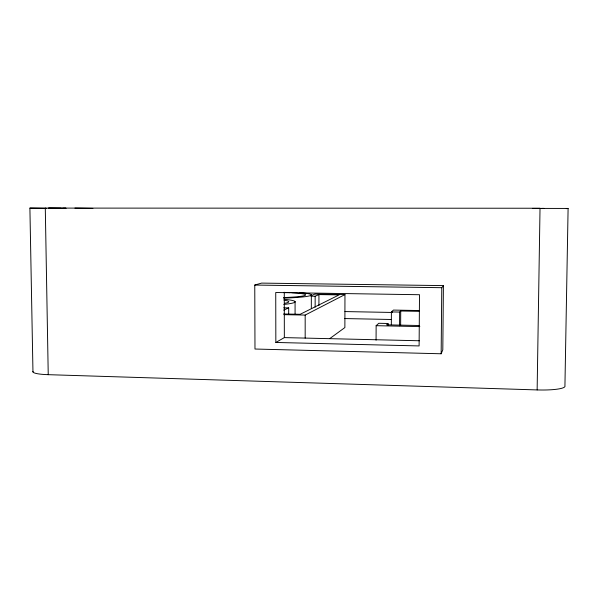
<?xml version="1.0" encoding="UTF-8"?>
<svg xmlns="http://www.w3.org/2000/svg" width="598" height="598" viewBox="0 0 598 598"><rect width="100%" height="100%" fill="white"/><g stroke="black" fill="none" stroke-linecap="round" stroke-linejoin="round"><path stroke-width="0.9" d="M311.326 308.486L311.334 294.687M315.153 307.178L315.161 296.242L318.936 294.575L339.103 294.896L300.159 314.301L283.549 313.987M318.928 305.585L318.936 294.575M311.648 295.472L314.862 294.096L344.964 294.567L344.874 327.562L329.894 338.498M376.067 340.195L376.135 325.686L378.796 323.286L387.982 323.481L387.975 325.312M391.331 324.684L391.406 311.917L393.447 310.078L419.467 310.549M399.554 325.768L399.643 312.066L400.727 311.005L419.362 311.349M400.638 325.462L400.727 311.005M441.152 353.777L441.773 287.698L443.41 285.605L261.603 283.101L254.763 285.052L254.98 349.03L441.152 353.777L442.804 349.793L443.41 285.605M32.995 371.388A26.917 3.977 -2.3 0 0 48.236 374.677L537.139 389.926L540.024 208.239L29.9 208.089L32.965 371.919M532.362 208.403L568.1 208.44L564.931 385.845A28.809 4.784 2.2 0 1 537.139 389.926M387.982 323.481L386.6 324.834L419.183 325.514M275.842 342.46L419.108 345.928L419.504 294.724L275.738 292.512L275.842 342.46L284.342 337.608L419.407 340.763M284.087 314.66L305.174 315.064L344.964 294.567M283.646 310.123L288.685 307.903L288.692 314.331M566.284 208.65L568.085 208.47M62.947 208.261L66.049 208.231L48.431 208.164L61.026 208.261M541.668 208.388L543.926 208.396M254.763 285.052L441.773 287.698M46.749 208.41L29.937 208.111M310.893 296.174L315.161 296.242M74.929 208.089L92.884 208.403M283.684 307.813L288.685 307.903M391.406 311.917L399.643 312.066M344.949 311.573L392.393 312.455M344.687 318.562L391.361 319.489M376.135 325.686L419.841 326.598M45.291 207.999L48.236 374.677M295.076 301.571L295.083 314.585M284.274 292.332L284.342 337.608M305.174 315.064L305.174 338.109M284.072 299.284A43.46 3.835 -0.3 0 1 283.788 304.427M299.919 292.676A39.902 3.252 -0.2 0 1 283.616 298.103M283.998 300.189A37.076 3.274 -0.3 0 1 284.648 303.298M291.802 292.721A34.041 2.773 -0.2 0 1 305.294 295.277A34.041 2.773 -0.2 0 1 283.721 297.565M283.721 292.385A34.041 2.773 -0.2 0 1 290.015 292.624"/></g></svg>
